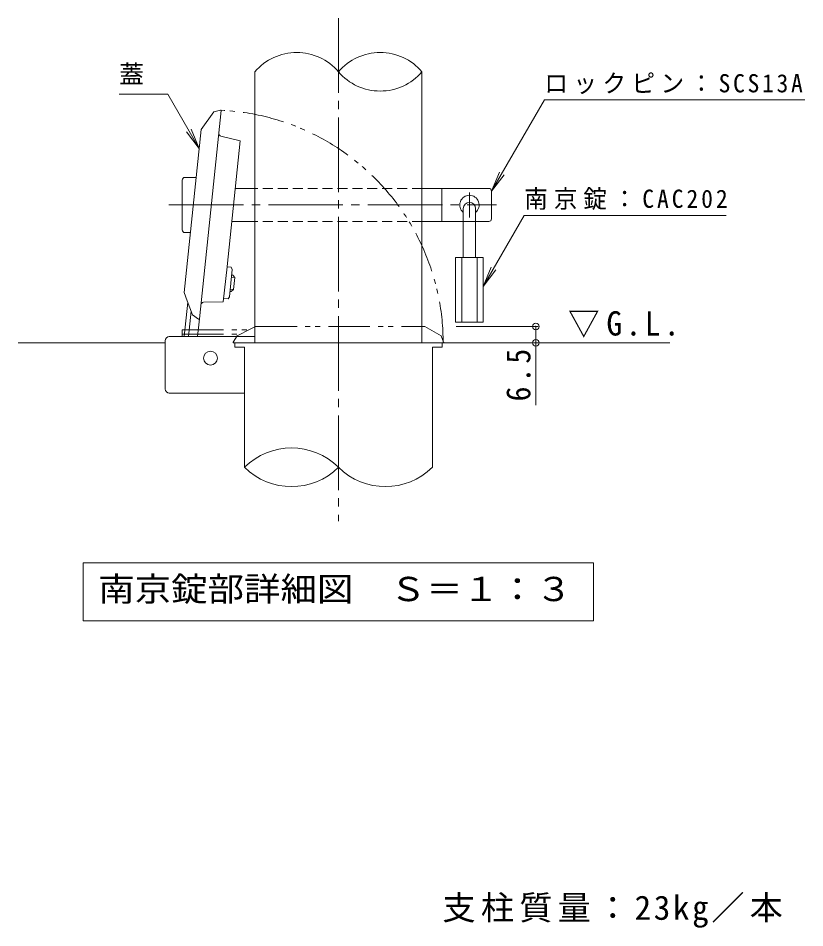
# Model space of a CAD drawing. Units: millimetres on the paper, enlarged 15 times, with parts at other scales. Extents: x -2534 to 2761, y -2083 to 1590.
# Drawn here: x 1337 to 2761, y -1675 to -27 of the extents above; entities that cross this region are included whole.
import ezdxf
from ezdxf.enums import TextEntityAlignment as Align

# ---------------------------------------------------------------- set-up
doc = ezdxf.new("R2010")
doc.units = ezdxf.units.MM
doc.header["$LTSCALE"] = 15
doc.header["$PDMODE"] = 32
doc.header["$PDSIZE"] = 12
for name, pattern in [('CHAIN1', [8, 5, -1, 1, -1]), ('CHAIN2', [12, 9, -1, 1, -1]), ('DASHED1', [1.8, 1.2, -0.6]), ('DOUBLE_CHAIN1', [8.8, 5, -1, 0.6, -0.6, 0.6, -1])]:
    doc.linetypes.add(name, pattern=pattern)
for name, color, linetype, lineweight in [('D-0_通り芯', 4, 'Continuous', 9), ('D-1_躯体', 3, 'Continuous', 9), ('D-4_文字', 7, 'Continuous', 9), ('D-5_建具', 7, 'Continuous', 9), ('D-6_間仕切', 7, 'Continuous', 9), ('D-9_記号', 7, 'Continuous', 9), ('D-A_インテリア', 2, 'Continuous', 9), ('D-B_衛生陶器', 2, 'Continuous', 9), ('D-E_見え係り', 4, 'Continuous', 9)]:
    doc.layers.add(name, color=color, linetype=linetype, lineweight=lineweight)
doc.layers.add('F-5_F-5ﾚｲﾔ', color=2, linetype='Continuous')
doc.styles.add('ＭＳ ゴシック', font='')
doc.styles.get('ＭＳ ゴシック').set_extended_font_data('MS Gothic')

msp = doc.modelspace()

# ---------------------------------------------------------------- linework, layer by layer
at = {"layer": 'D-0_通り芯', "color": 7, "linetype": 'CHAIN2'}
for p, q in [((1917.04, -26.96), (1917.04, -938.49)), ((1610.13, -365.43), (2203.15, -365.43))]:
    msp.add_line(p, q, dxfattribs=at)
at = {"layer": 'D-0_通り芯'}
for p, q in [((1665.15, -571.46), (1704.78, -194.47)), ((1691.59, -196.64), (1668.53, -228.38)), ((1703.52, -193.4), (1691.59, -196.64)), ((1637.47, -523.9), (1668.53, -228.38)), ((1704.29, -241.01), (1739.25, -249.16)), ((1637.47, -523.9), (1643.39, -539.31)), ((1672.68, -541.76), (1708.57, -541.06)), ((1729.54, -615.43), (1729.54, -622.93)), ((1729.54, -615.43), (2103.41, -615.43)), ((1729.54, -622.93), (1747.04, -622.93)), ((1747.04, -622.93), (1747.04, -840.78)), ((2087.04, -622.93), (2104.54, -622.93)), ((2087.04, -622.93), (2087.04, -840.78)), ((2104.54, -615.43), (2104.54, -622.93)), ((2104.54, -615.43), (2104.54, -622.93))]:
    msp.add_line(p, q, dxfattribs=at)
at = {"layer": 'D-0_通り芯', "linetype": 'DOUBLE_CHAIN1'}
for p, q in [((1767.01, -585.43), (1757.21, -590.43)), ((1767.01, -585.43), (2073.4, -585.43)), ((1727.51, -615.43), (2106.58, -615.43))]:
    msp.add_line(p, q, dxfattribs=at)
at = {"layer": 'D-0_通り芯'}
msp.add_lwpolyline([(1739.25, -249.16), (1715.29, -477.13), (1715.26, -477.41)], dxfattribs=at)
at = {"layer": 'D-0_通り芯', "linetype": 'DOUBLE_CHAIN1'}
for points in [[(1757.21, -590.43), (1733.46, -602.54), (1726.58, -614.07)], [(2107.51, -614.07), (2103.04, -602.54), (2073.4, -585.43)]]:
    msp.add_lwpolyline(points, dxfattribs=at)
at = {"layer": 'D-0_通り芯'}
for centre, radius, start, end in [((1703.78, -194.37), 1, 354, 105.20602), ((1705.42, -236.14), 5, 174, 256.87498), ((1672.78, -546.76), 5, 91.12502, 174), ((1664.16, -571.35), 1, 242.79398, 354), ((1727.51, -614.43), 1, 158.79398, 270), ((1832.04, -926.5), 120.71, 45.23975, 134.76025), ((1832.04, -755.07), 120.71, 225.23975, 314.76025), ((2002.04, -755.07), 120.71, 225.23975, 314.76025)]:
    msp.add_arc(centre, radius, start, end, dxfattribs=at)
at = {"layer": 'D-0_通り芯', "linetype": 'DOUBLE_CHAIN1'}
for centre, radius, start, end in [((1684.56, -615.43), 422.03, 0, 87.23974), ((2106.58, -614.43), 1, 270, 21.20602)]:
    msp.add_arc(centre, radius, start, end, dxfattribs=at)
at = {"layer": 'D-1_躯体'}
for p, q in [((1765.79, -615.43), (1765.79, -124.05)), ((2068.29, -615.43), (2068.29, -124.05)), ((1610.79, -603.93), (1765.79, -603.93)), ((1603.29, -698.93), (1603.29, -611.43)), ((1610.79, -706.43), (1747.04, -706.43))]:
    msp.add_line(p, q, dxfattribs=at)
at = {"layer": 'D-1_躯体', "color": 4}
for p, q in [((1715.26, -477.41), (1708.57, -541.06)), ((1643.39, -539.31), (1652.96, -564.2)), ((1652.96, -564.2), (1663.7, -572.24))]:
    msp.add_line(p, q, dxfattribs=at)
at = {"layer": 'D-1_躯体'}
for centre, radius, start, end in [((1841.42, -188.25), 99.2, 40.32968, 139.67032), ((1992.67, -188.25), 99.2, 40.32968, 139.67032), ((1992.67, -59.84), 99.2, 220.32968, 319.67032), ((1610.79, -611.43), 7.5, 90, 180), ((1610.79, -698.93), 7.5, 180, 270)]:
    msp.add_arc(centre, radius, start, end, dxfattribs=at)
at = {"layer": 'D-4_文字'}
for p, q in [((2278.73, -585.43), (2130.15, -585.43)), ((2274.23, -585.43), (2274.23, -728.28)), ((2278.73, -615.43), (2163.33, -615.43))]:
    msp.add_line(p, q, dxfattribs=at)
for p in [(2274.23, -585.43), (2274.23, -615.43)]:
    msp.add_point(p, dxfattribs=at)
at = {"layer": 'D-5_建具'}
for p, q in [((1608.16, -164.61), (1519.96, -164.61)), ((1664.9, -262.89), (1608.16, -164.61)), ((2194.2, -340.43), (2289.86, -174.74)), ((2289.86, -174.74), (2761.42, -174.74)), ((1664.9, -262.89), (1650.55, -228.25)), ((1664.9, -262.89), (1642.08, -233.14)), ((2194.2, -340.43), (2208.55, -305.78)), ((2194.2, -340.43), (2217.03, -310.68)), ((2179.2, -512.98), (2253.44, -384.54)), ((2253.44, -384.54), (2618.84, -384.54)), ((2179.2, -512.98), (2193.55, -478.33)), ((2179.2, -512.98), (2202.03, -483.23)), ((1455.04, -1014.02), (2379.04, -1014.02)), ((2379.04, -1014.02), (2379.04, -1119.02))]:
    msp.add_line(p, q, dxfattribs=at)
msp.add_lwpolyline([(1455.04, -1014.02), (1455.04, -1119.02), (2379.04, -1119.02)], dxfattribs=at)
at = {"layer": 'D-6_間仕切'}
for p, q in [((1634.2, -410.43), (1634.2, -320.43)), ((1639.2, -315.43), (1659.38, -315.43)), ((1765.79, -335.43), (1730.18, -335.43)), ((2189.2, -335.43), (2068.29, -335.43)), ((2104.2, -335.43), (2104.2, -395.43)), ((2194.2, -340.43), (2194.2, -390.43)), ((1765.79, -395.43), (1723.87, -395.43)), ((2189.2, -395.43), (2068.29, -395.43)), ((1648.87, -415.43), (1639.2, -415.43))]:
    msp.add_line(p, q, dxfattribs=at)
at = {"layer": 'D-6_間仕切', "linetype": 'DASHED1'}
for p, q in [((2068.29, -335.43), (1765.79, -335.43)), ((2068.29, -395.43), (1765.79, -395.43))]:
    msp.add_line(p, q, dxfattribs=at)
at = {"layer": 'D-6_間仕切', "linetype": 'CHAIN1'}
msp.add_line((2154.2, -342.85), (2154.2, -388.16), dxfattribs=at)
at = {"layer": 'D-6_間仕切', "color": 2}
for p, q in [((1725.75, -492.33), (1723.77, -492.13)), ((1725.75, -492.33), (1729.31, -496.73)), ((1729.31, -496.73), (1723.35, -496.1)), ((1727.02, -518.61), (1729.31, -496.73)), ((1722.62, -522.17), (1720.63, -521.96)), ((1727.02, -518.61), (1721.05, -517.98)), ((1722.62, -522.17), (1727.02, -518.61)), ((1637.61, -603.93), (1644.18, -541.37))]:
    msp.add_line(p, q, dxfattribs=at)
at = {"layer": 'D-6_間仕切', "color": 2, "linetype": 'DOUBLE_CHAIN1'}
for q in [(1755.25, -591.43), (1634, -603.93)]:
    msp.add_line((1634, -591.43), q, dxfattribs=at)
at = {"layer": 'D-6_間仕切', "color": 6, "lineweight": 5}
for p, q in [((1603.29, -615.43), (1337.16, -615.43)), ((2103.41, -615.43), (2517.07, -615.43))]:
    msp.add_line(p, q, dxfattribs=at)
at = {"layer": 'D-6_間仕切'}
for centre, radius, start, end in [((1639.2, -320.43), 5, 90, 180), ((2189.2, -340.43), 5, 0, 90), ((2154.2, -365.43), 17.5, 310.00473, 229.99223), ((2189.2, -390.43), 5, 270, 0), ((1639.2, -410.43), 5, 180, 270)]:
    msp.add_arc(centre, radius, start, end, dxfattribs=at)
at = {"layer": 'D-9_記号'}
for p, q in [((1645.65, -603.93), (1650.5, -557.81)), ((1661.74, -603.93), (1665.15, -571.46))]:
    msp.add_line(p, q, dxfattribs=at)
at = {"layer": 'D-9_記号', "linetype": 'DOUBLE_CHAIN1'}
msp.add_line((1634, -599.43), (1739.56, -599.43), dxfattribs=at)
at = {"layer": 'D-A_インテリア'}
for p, q in [((2142.95, -371.68), (2142.95, -460.43)), ((2165.45, -371.68), (2165.45, -460.43)), ((2129.2, -460.43), (2129.2, -577.93)), ((2129.2, -460.43), (2179.2, -460.43)), ((2140.45, -460.43), (2140.45, -577.93)), ((2167.95, -460.43), (2167.95, -577.93)), ((2179.2, -460.43), (2179.2, -577.93)), ((2129.2, -577.93), (2179.2, -577.93))]:
    msp.add_line(p, q, dxfattribs=at)
msp.add_arc((2154.2, -371.68), 11.25, 0, 180, dxfattribs=at)
at = {"layer": 'D-B_衛生陶器'}
for p, q in [((1723.05, -478.22), (1715.26, -477.41)), ((1724.81, -482.18), (1719.58, -531.91)), ((1724.81, -482.18), (1723.05, -478.22)), ((1717.04, -535.41), (1709.25, -534.59)), ((1719.58, -531.91), (1717.04, -535.41))]:
    msp.add_line(p, q, dxfattribs=at)
at = {"layer": 'D-E_見え係り'}
msp.add_circle((1685.29, -642.93), 12.5, dxfattribs=at)

# ---------------------------------------------------------------- texts
at = {"layer": 'D-4_文字', "color": 2, "insert": (2332.71, -605.93), "char_height": 43.99, "attachment_point": 7, "style": 'ＭＳ ゴシック'}
msp.add_mtext('\\T1.22;\\W0.95;▽G.L.', dxfattribs=at)
at = {"layer": 'D-4_文字', "color": 2, "insert": (2265.36, -721.39), "char_height": 43.99, "attachment_point": 7, "rotation": 90, "style": 'ＭＳ ゴシック'}
msp.add_mtext('\\T1.27;\\W0.9;6.5', dxfattribs=at)
at = {"layer": 'D-5_建具', "style": 'ＭＳ ゴシック'}
msp.add_text('蓋', height=32.99, dxfattribs=at).set_placement((1519.96, -154.61), align=Align.BOTTOM_LEFT)
at = {"layer": 'D-5_建具', "color": 2, "style": 'ＭＳ ゴシック', "width": 1.1}
msp.add_text('南京錠部詳細図\u3000Ｓ＝１：３', height=43.99, dxfattribs=at).set_placement((1482.04, -1096.52), align=Align.BOTTOM_LEFT)
at = {"layer": 'D-5_建具', "char_height": 32.99, "attachment_point": 7, "style": 'ＭＳ ゴシック'}
for s, insert in [('\\T1.23;\\W0.95;ロックピン：SCS13A', (2289.86, -164.74)), ('\\T1.25;\\W0.95;南京錠：CAC202', (2253.44, -374.54))]:
    msp.add_mtext(s, dxfattribs=dict(at, insert=insert))
at = {"layer": 'F-5_F-5ﾚｲﾔ', "insert": (2105.23, -1675.26), "char_height": 43.99, "attachment_point": 7, "style": 'ＭＳ ゴシック'}
msp.add_mtext('\\T1.16;支柱質量：23kg／本', dxfattribs=at)

doc.saveas('drawing.dxf')
